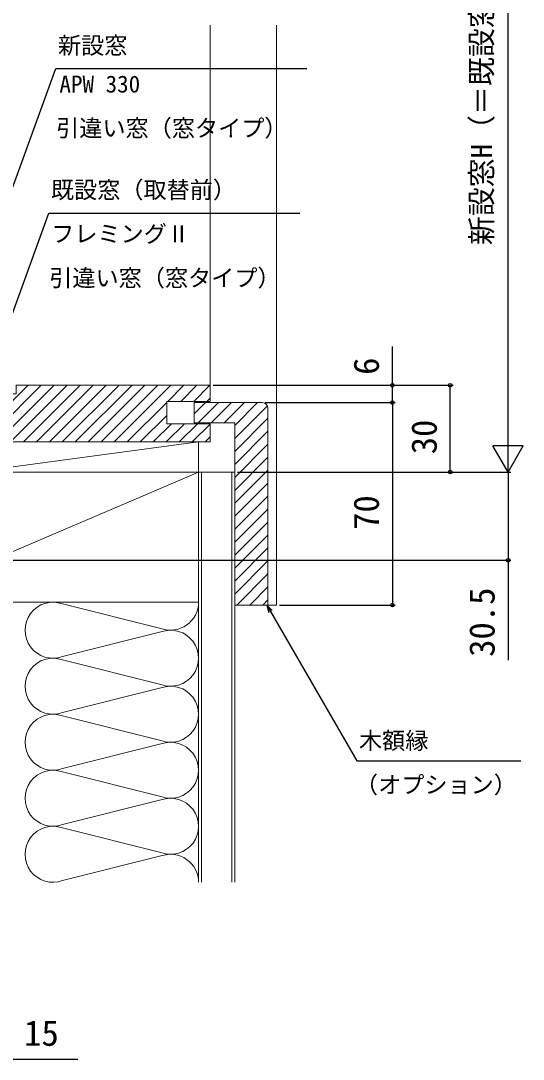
# Model space of a CAD drawing. Units: millimetres, scale not verified. Extents: x -525 to 525, y -783 to 779.
# Drawn here: x -260.5 to -86.8, y -36.6 to 322.4 of the extents above; entities that cross this region are included whole.
import ezdxf
from ezdxf.enums import TextEntityAlignment as Align

# ---------------------------------------------------------------- set-up
doc = ezdxf.new("R2010")
doc.units = ezdxf.units.MM
doc.header["$LTSCALE"] = 4
doc.layers.add('0-7_YKK_D', color=6, linetype='Continuous')
doc.layers.add('0-9_YSS_K', color=3, linetype='Continuous', lineweight=18)
doc.styles.add('ＭＳ ゴシック', font='')
doc.styles.get('ＭＳ ゴシック').set_extended_font_data('MS Gothic')

msp = doc.modelspace()

# ---------------------------------------------------------------- linework, layer by layer
at = {"layer": '0-7_YKK_D'}
for p, q in [((-92, 176.928), (-92, 445.928)), ((-194, 196.428), (-131, 196.428)), ((-194, 196.428), (-111, 196.428)), ((-112, 166.428), (-112, 196.428)), ((-176, 190.428), (-131, 190.428)), ((-176, 190.428), (-131, 190.428)), ((-132, 190.428), (-132, 120.428)), ((-92, 166.428), (-92, 184.614)), ((-92, 166.428), (-97.25, 175.521)), ((-86.75, 175.521), (-97.25, 175.521)), ((-92, 166.428), (-86.75, 175.521)), ((-185.5, 166.428), (-91, 166.428)), ((-185.5, 166.428), (-91, 166.428)), ((-185.5, 166.428), (-111, 166.428)), ((-302.3, 135.928), (-91, 135.928)), ((-171, 120.428), (-131, 120.428))]:
    msp.add_line(p, q, dxfattribs=at)
for points in [[(-280.591, 217.428), (-279.719, 219.824), (-248.391, 305.896), (-161.594, 305.896)], [(-268.814, 206.428), (-267.942, 208.824), (-250.782, 255.971), (-163.985, 255.971)], [(-132, 190.428), (-132, 196.428), (-132, 209.796)], [(-92, 166.428), (-92, 135.928), (-92, 101.423)], [(-173.5, 118.561), (-175.367, 120.428), (-174.683, 117.878)], [(-175.367, 120.428), (-174.092, 118.219), (-144.269, 66.565), (-87.531, 66.565)], [(-277, -36.572), (-262, -36.572), (-240.723, -36.572)]]:
    msp.add_lwpolyline(points, dxfattribs=at)
for centre in [(-132, 196.428), (-112, 196.428), (-132, 190.428), (-132, 190.428), (-112, 166.428), (-92, 135.928), (-132, 120.428)]:
    msp.add_circle(centre, 0.637, dxfattribs=at)
at = {"layer": '0-9_YSS_K'}
for p, q in [((-195, 196.428), (-195, 320.928)), ((-172, 320.928), (-172, 120.428)), ((-276, 178.359), (-257.931, 196.428)), ((-273.041, 176.828), (-253.441, 196.428)), ((-268.551, 176.828), (-248.951, 196.428)), ((-264.061, 176.828), (-244.461, 196.428)), ((-259.57, 176.828), (-239.97, 196.428)), ((-255.08, 176.828), (-235.48, 196.428)), ((-250.59, 176.828), (-230.99, 196.428)), ((-246.1, 176.828), (-226.5, 196.428)), ((-241.61, 176.828), (-222.01, 196.428)), ((-237.12, 176.828), (-217.52, 196.428)), ((-232.63, 176.828), (-213.03, 196.428)), ((-228.139, 176.828), (-208.539, 196.428)), ((-209.649, 190.828), (-204.049, 196.428)), ((-205.159, 190.828), (-199.559, 196.428)), ((-200.669, 190.828), (-195.069, 196.428)), ((-223.649, 176.828), (-210, 190.477)), ((-200.5, 186.507), (-196.579, 190.428)), ((-199.089, 183.428), (-192.089, 190.428)), ((-196.179, 190.828), (-195, 192.007)), ((-194.599, 183.428), (-187.599, 190.428)), ((-190.109, 183.428), (-183.109, 190.428)), ((-186.5, 182.546), (-178.618, 190.428)), ((-186.5, 178.056), (-175.219, 189.337)), ((-219.159, 176.828), (-210, 185.987)), ((-214.669, 176.828), (-208.369, 183.128)), ((-210.179, 176.828), (-203.879, 183.128)), ((-205.689, 176.828), (-199.389, 183.128)), ((-186.5, 173.566), (-175, 185.066)), ((-201.199, 176.828), (-195, 183.026)), ((-186.5, 169.076), (-175, 180.576)), ((-199, 176.828), (-277, 166.428)), ((-196.709, 176.828), (-195, 178.536)), ((-186.5, 164.586), (-175, 176.086)), ((-186.5, 160.096), (-175, 171.596)), ((-199, 166.428), (-304, 121.428)), ((-199, 166.428), (-199, 24.591)), ((-199, 166.428), (-186.5, 166.428)), ((-198, 166.428), (-198, 24.591)), ((-187.5, 166.428), (-187.5, 24.591)), ((-186.5, 155.605), (-175, 167.105)), ((-186.5, 166.428), (-186.5, 24.591)), ((-186.5, 151.115), (-175, 162.615)), ((-186.5, 146.625), (-175, 158.125)), ((-186.5, 142.135), (-175, 153.635)), ((-186.5, 137.645), (-175, 149.145)), ((-186.5, 133.155), (-175, 144.655)), ((-186.5, 128.665), (-175, 140.165)), ((-186.5, 124.175), (-175, 135.675)), ((-185.757, 120.428), (-175, 131.184)), ((-181.267, 120.428), (-175, 126.694)), ((-176.776, 120.428), (-175, 122.204)), ((-246.004, 120.844), (-211.996, 112.328)), ((-175, 120.428), (-172, 120.428)), ((-211.996, 111.16), (-246.004, 102.644)), ((-246.004, 101.476), (-211.996, 92.961)), ((-211.996, 91.793), (-246.004, 83.277)), ((-246.004, 82.109), (-211.996, 73.594)), ((-211.996, 72.426), (-246.004, 63.91)), ((-246.004, 62.742), (-211.996, 54.226)), ((-211.996, 53.058), (-246.004, 44.543)), ((-246.004, 43.375), (-211.996, 34.859)), ((-211.996, 33.691), (-246.004, 25.175))]:
    msp.add_line(p, q, dxfattribs=at)
for points in [[(-276, 176.828), (-195, 176.828), (-195, 183.128), (-210, 183.128), (-210, 190.828), (-195, 190.828), (-195, 196.428), (-262, 196.428), (-262, 193.428), (-274, 193.428), (-276, 191.428)], [(-277, 166.428), (-199, 166.428), (-199, 176.828), (-277, 176.828)], [(-304, 121.428), (-199, 121.428), (-199, 166.428), (-304, 166.428)]]:
    msp.add_lwpolyline(points, close=True, dxfattribs=at)
msp.add_lwpolyline([(-175, 188.428), (-175, 120.428), (-186.5, 120.428), (-186.5, 183.428), (-200.5, 183.428), (-200.5, 190.428), (-177, 190.428)], dxfattribs=at)
for centre, radius, start, end in [((-177, 188.428), 2, 0.00001, 89.99999), ((-249.316, 111.744), 9.684, 70, 290), ((-208.684, 121.428), 9.684, 250, 0), ((-208.684, 102.06), 9.684, 250, 110), ((-249.316, 92.377), 9.684, 70, 290), ((-208.684, 82.693), 9.684, 250, 110), ((-249.316, 73.01), 9.684, 70, 290), ((-208.684, 63.326), 9.684, 250, 110), ((-249.316, 53.642), 9.684, 70, 290), ((-208.684, 43.959), 9.684, 250, 110), ((-249.316, 34.275), 9.684, 70, 290), ((-208.684, 24.591), 9.684, 0, 110)]:
    msp.add_arc(centre, radius, start, end, dxfattribs=at)

# ---------------------------------------------------------------- texts
at = {"layer": '0-7_YKK_D', "style": 'ＭＳ ゴシック'}
for s, height, p in [('新設窓H（＝既設窓H）', 7.331, (-95.307, 244.865)), ('6', 8.798, (-134, 200.023)), ('30', 8.798, (-114, 172.564)), ('70', 8.798, (-134, 146.428)), ('30.5', 8.798, (-94, 102.537))]:
    msp.add_text(s, height=height, rotation=90, dxfattribs=at).set_placement(p, align=Align.BOTTOM_LEFT)
for s, height, p in [('新設窓', 5.865, (-247.603, 309.204)), ('APW 330', 5.865, (-247.103, 295.87)), ('引違い窓（窓タイプ）', 5.865, (-248.24, 280.628)), ('既設窓（取替前）', 5.865, (-250.04, 259.279)), ('フレミングⅡ', 5.865, (-249.949, 244.082)), ('引違い窓（窓タイプ）', 5.865, (-250.63, 228.839)), ('木額縁', 5.865, (-143.531, 68.88)), ('（オプション）', 5.865, (-144.94, 53.638)), ('15', 8.798, (-259.291, -34.572))]:
    msp.add_text(s, height=height, dxfattribs=at).set_placement(p, align=Align.BOTTOM_LEFT)

doc.saveas('drawing.dxf')
